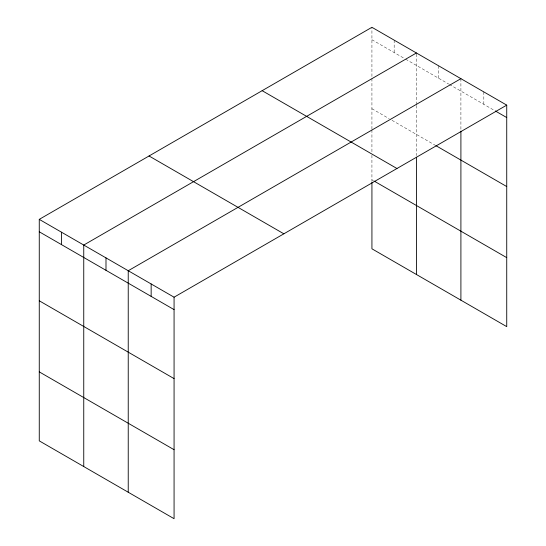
<?xml version="1.0" encoding="UTF-8"?>
<svg xmlns="http://www.w3.org/2000/svg" width="546" height="546" viewBox="0 0 546 546"><rect width="100%" height="100%" fill="white"/><g stroke="black" fill="none" stroke-linecap="round" stroke-linejoin="round"><path stroke-width="0.41" stroke-dasharray="2.73 2.05" d="M371.928 129.033L371.928 27.3M416.414 105.446L416.414 155.562M416.414 104.593L416.414 52.982M371.928 39.728L404.934 58.784M405.651 59.2L448.703 84.057M449.419 84.466L494.567 110.531M371.928 108.722L389.148 118.666M392.021 120.325L435.073 145.181M371.928 179.811L373.362 180.637M483.824 91.899L483.824 104.327M460.906 78.672L460.906 130.282M438.656 65.827L438.656 78.255M394.171 40.145L394.171 52.573M371.928 129.88L371.928 151.884M371.928 155.269L371.928 181.511"/><path stroke-width="0.82" d="M506.736 105.132L371.928 27.3L39.264 219.362L39.264 440.868L174.072 518.7L174.072 297.195L506.736 105.132L506.736 326.638L371.928 248.805L371.928 182.364M416.414 52.982L83.75 245.052L83.75 466.55M460.906 78.672L128.235 270.734L128.235 492.239M495.277 110.947L506.736 117.561M435.79 145.591L506.736 186.555M262.148 90.684L396.956 168.509M374.085 181.054L506.736 257.644M149.044 155.985L283.852 233.811M39.264 219.362L174.072 297.195M39.264 231.791L174.072 309.623M39.264 300.785L174.072 378.617M39.264 371.874L174.072 449.706M460.906 131.129L460.906 300.17M416.414 157.255L416.414 274.488M151.153 283.961L151.153 296.389M105.992 257.889L105.992 270.318M61.507 232.207L61.507 244.635"/></g></svg>
